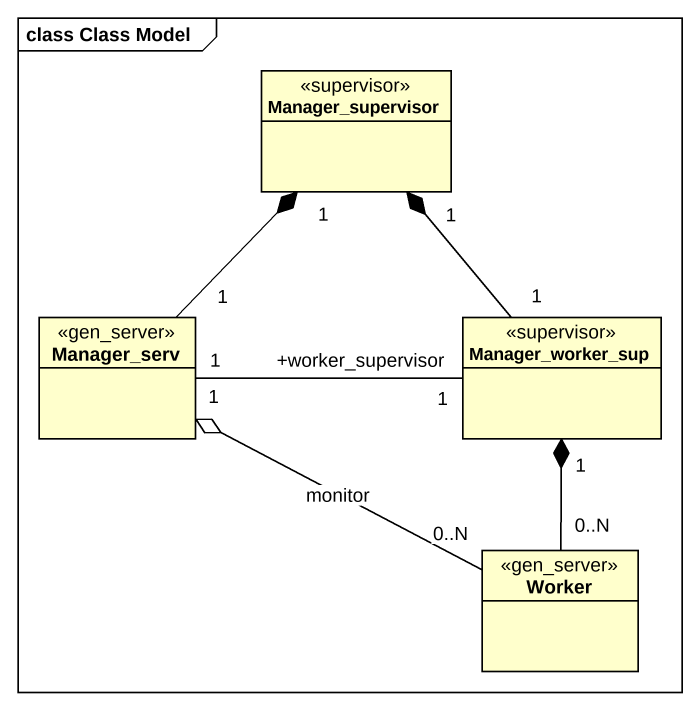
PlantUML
@startuml
mainframe class Class Model
hide circle
hide empty members
class Manager_supervisor <<supervisor>>
class Manager_serv <<gen_server>>
class Manager_worker_sup <<supervisor>>
class Worker <<gen_server>>
Manager_serv "1" -up-* "1" Manager_supervisor
Manager_serv "1" -right- "+worker_supervisor\n1" Manager_worker_sup
Manager_worker_sup "1" -up-* "1" Manager_supervisor
Worker "0..N" -left-o "1" Manager_serv : monitor
Worker "0..N" -up-* "1" Manager_worker_sup
@enduml
